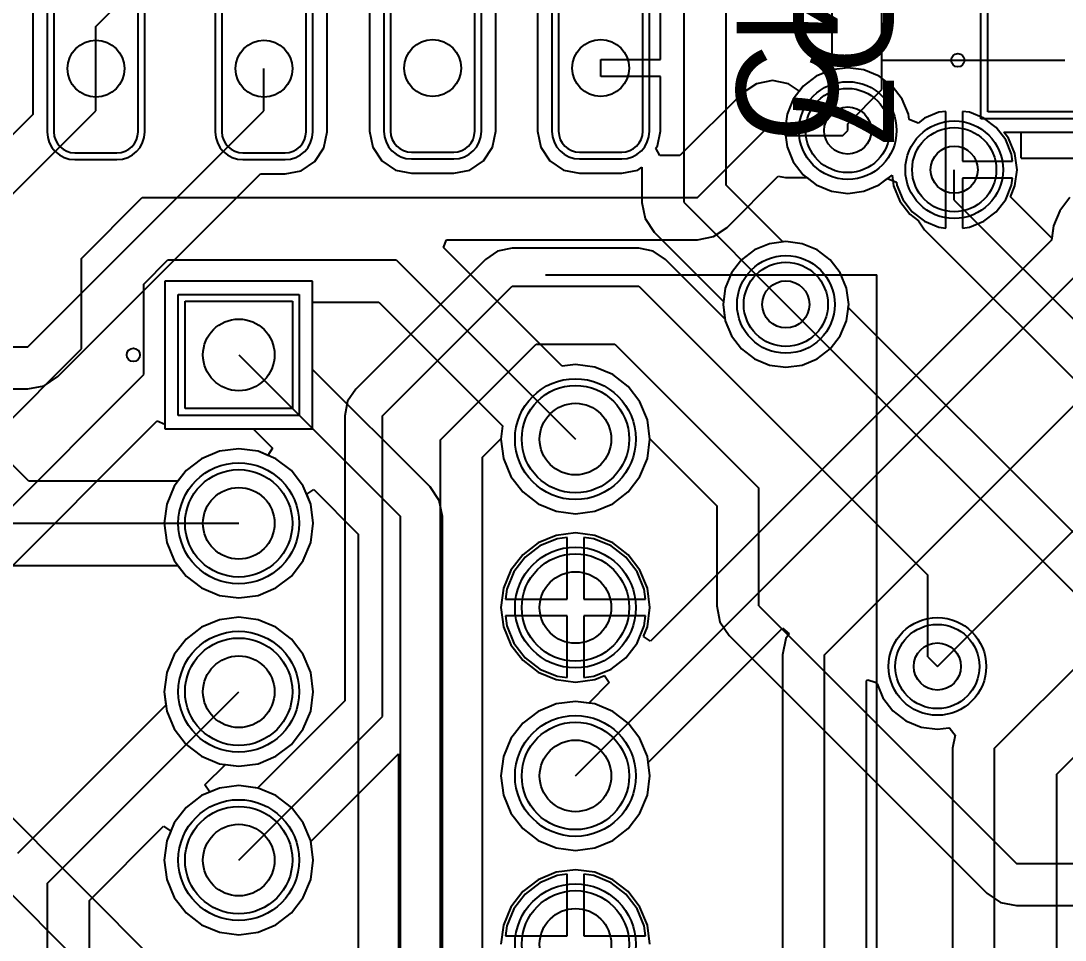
# Model space of a CAD drawing. Header units: millimetres. Extents: x 0 to 2.36, y 0 to 2.36.
# Drawn here: x 0.991 to 1.611, y 0.722 to 1.268 of the extents above; entities that cross this region are included whole.
import ezdxf

# ---------------------------------------------------------------- set-up
doc = ezdxf.new("R2010")
doc.units = ezdxf.units.MM
doc.header["$MEASUREMENT"] = 0
for name, color, linetype in [('BottomLayer', 5, 'Continuous'), ('BottomOverlay', 54, 'Continuous'), ('BottomSolder', 6, 'Continuous'), ('MultiLayer', 9, 'Continuous'), ('PadHoleLayer', 156, 'Continuous'), ('TopLayer', 1, 'Continuous'), ('TopOverlay', 2, 'Continuous'), ('TopPaste', 8, 'Continuous'), ('TopSolder', 216, 'Continuous'), ('ViaHoleLayer', 16, 'Continuous')]:
    doc.layers.add(name, color=color, linetype=linetype)

# ---------------------------------------------------------------- blocks, each defined once
blk = doc.blocks.new('DC_DC_C____B_20')
at = {"layer": 'BottomLayer'}
for p, q in [((0.0375, 0.025), (-0.0375, 0.025)), ((-0.05, 0.0125), (-0.05, -0.0125)), ((0.05, -0.0125), (0.05, 0.0125)), ((-0.0375, -0.025), (0.0375, -0.025)), ((0.0375, -0.07482), (-0.0375, -0.07482)), ((-0.05, -0.08732), (-0.05, -0.11232)), ((0.05, -0.11232), (0.05, -0.08732)), ((-0.0375, -0.12482), (0.0375, -0.12482)), ((0.03788, -0.175), (-0.03712, -0.175)), ((-0.04962, -0.1875), (-0.04962, -0.2125)), ((0.05038, -0.2125), (0.05038, -0.1875)), ((-0.03712, -0.225), (0.03788, -0.225)), ((0.03788, -0.27482), (-0.03712, -0.27482)), ((-0.04962, -0.28732), (-0.04962, -0.31232)), ((0.05038, -0.31232), (0.05038, -0.28732)), ((-0.03712, -0.32482), (0.03788, -0.32482))]:
    blk.add_line(p, q, dxfattribs=at)
for centre, start, end in [((-0.0375, 0.0125), 90, 180), ((0.0375, 0.0125), 0, 90), ((-0.0375, -0.0125), 180, 270), ((0.0375, -0.0125), 270, 0), ((-0.0375, -0.08732), 90, 180), ((0.0375, -0.08732), 0, 90), ((-0.0375, -0.11232), 180, 270), ((0.0375, -0.11232), 270, 0), ((-0.03712, -0.1875), 90, 180), ((0.03788, -0.1875), 0, 90), ((-0.03712, -0.2125), 180, 270), ((0.03788, -0.2125), 270, 0), ((-0.03712, -0.28732), 90, 180), ((0.03788, -0.28732), 0, 90), ((-0.03712, -0.31232), 180, 270), ((0.03788, -0.31232), 270, 0)]:
    blk.add_arc(centre, 0.0125, start, end, dxfattribs=at)
at = {"layer": 'BottomSolder'}
for p, q in [((0.0375, 0.029), (-0.0375, 0.029)), ((-0.054, 0.0125), (-0.054, -0.0125)), ((0.054, -0.0125), (0.054, 0.0125)), ((-0.0375, -0.029), (0.0375, -0.029)), ((0.0375, -0.07082), (-0.0375, -0.07082)), ((-0.054, -0.08732), (-0.054, -0.11232)), ((0.054, -0.11232), (0.054, -0.08732)), ((-0.0375, -0.12882), (0.0375, -0.12882)), ((0.03788, -0.171), (-0.03712, -0.171)), ((-0.05362, -0.1875), (-0.05362, -0.2125)), ((0.05438, -0.2125), (0.05438, -0.1875)), ((-0.03712, -0.229), (0.03788, -0.229)), ((0.03788, -0.27082), (-0.03712, -0.27082)), ((-0.05362, -0.28732), (-0.05362, -0.31232)), ((0.05438, -0.31232), (0.05438, -0.28732)), ((-0.03712, -0.32882), (0.03788, -0.32882))]:
    blk.add_line(p, q, dxfattribs=at)
for centre, start, end in [((-0.0375, 0.0125), 90, 180), ((0.0375, 0.0125), 0, 90), ((-0.0375, -0.0125), 180, 270), ((0.0375, -0.0125), 270, 0), ((-0.0375, -0.08732), 90, 180), ((0.0375, -0.08732), 0, 90), ((-0.0375, -0.11232), 180, 270), ((0.0375, -0.11232), 270, 0), ((-0.03712, -0.1875), 90, 180), ((0.03788, -0.1875), 0, 90), ((-0.03712, -0.2125), 180, 270), ((0.03788, -0.2125), 270, 0), ((-0.03712, -0.28732), 90, 180), ((0.03788, -0.28732), 0, 90), ((-0.03712, -0.31232), 180, 270), ((0.03788, -0.31232), 270, 0)]:
    blk.add_arc(centre, 0.0165, start, end, dxfattribs=at)
at = {"layer": 'MultiLayer'}
for p, q in [((0.0375, 0.025), (-0.0375, 0.025)), ((-0.05, 0.0125), (-0.05, -0.0125)), ((0.05, -0.0125), (0.05, 0.0125)), ((-0.0375, -0.025), (0.0375, -0.025)), ((0.0375, -0.07482), (-0.0375, -0.07482)), ((-0.05, -0.08732), (-0.05, -0.11232)), ((0.05, -0.11232), (0.05, -0.08732)), ((-0.0375, -0.12482), (0.0375, -0.12482)), ((0.03788, -0.175), (-0.03712, -0.175)), ((-0.04962, -0.1875), (-0.04962, -0.2125)), ((0.05038, -0.2125), (0.05038, -0.1875)), ((-0.03712, -0.225), (0.03788, -0.225)), ((0.03788, -0.27482), (-0.03712, -0.27482)), ((-0.04962, -0.28732), (-0.04962, -0.31232)), ((0.05038, -0.31232), (0.05038, -0.28732)), ((-0.03712, -0.32482), (0.03788, -0.32482))]:
    blk.add_line(p, q, dxfattribs=at)
for centre, start, end in [((-0.0375, 0.0125), 90, 180), ((0.0375, 0.0125), 0, 90), ((-0.0375, -0.0125), 180, 270), ((0.0375, -0.0125), 270, 0), ((-0.0375, -0.08732), 90, 180), ((0.0375, -0.08732), 0, 90), ((-0.0375, -0.11232), 180, 270), ((0.0375, -0.11232), 270, 0), ((-0.03712, -0.1875), 90, 180), ((0.03788, -0.1875), 0, 90), ((-0.03712, -0.2125), 180, 270), ((0.03788, -0.2125), 270, 0), ((-0.03712, -0.28732), 90, 180), ((0.03788, -0.28732), 0, 90), ((-0.03712, -0.31232), 180, 270), ((0.03788, -0.31232), 270, 0)]:
    blk.add_arc(centre, 0.0125, start, end, dxfattribs=at)
at = {"layer": 'PadHoleLayer'}
for centre in [(0, 0), (0, -0.09982), (0.00038, -0.2), (0.00038, -0.29982)]:
    blk.add_circle(centre, 0.01693, dxfattribs=at)
at = {"layer": 'TopLayer'}
for p, q in [((0.0375, 0.025), (-0.0375, 0.025)), ((-0.05, 0.0125), (-0.05, -0.0125)), ((0.05, -0.0125), (0.05, 0.0125)), ((-0.0375, -0.025), (0.0375, -0.025)), ((0.0375, -0.07482), (-0.0375, -0.07482)), ((-0.05, -0.08732), (-0.05, -0.11232)), ((0.05, -0.11232), (0.05, -0.08732)), ((-0.0375, -0.12482), (0.0375, -0.12482)), ((0.03788, -0.175), (-0.03712, -0.175)), ((-0.04962, -0.1875), (-0.04962, -0.2125)), ((0.05038, -0.2125), (0.05038, -0.1875)), ((-0.03712, -0.225), (0.03788, -0.225)), ((0.03788, -0.27482), (-0.03712, -0.27482)), ((-0.04962, -0.28732), (-0.04962, -0.31232)), ((0.05038, -0.31232), (0.05038, -0.28732)), ((-0.03712, -0.32482), (0.03788, -0.32482))]:
    blk.add_line(p, q, dxfattribs=at)
for centre, start, end in [((-0.0375, 0.0125), 90, 180), ((0.0375, 0.0125), 0, 90), ((-0.0375, -0.0125), 180, 270), ((0.0375, -0.0125), 270, 0), ((-0.0375, -0.08732), 90, 180), ((0.0375, -0.08732), 0, 90), ((-0.0375, -0.11232), 180, 270), ((0.0375, -0.11232), 270, 0), ((-0.03712, -0.1875), 90, 180), ((0.03788, -0.1875), 0, 90), ((-0.03712, -0.2125), 180, 270), ((0.03788, -0.2125), 270, 0), ((-0.03712, -0.28732), 90, 180), ((0.03788, -0.28732), 0, 90), ((-0.03712, -0.31232), 180, 270), ((0.03788, -0.31232), 270, 0)]:
    blk.add_arc(centre, 0.0125, start, end, dxfattribs=at)
at = {"layer": 'TopSolder'}
for p, q in [((0.0375, 0.029), (-0.0375, 0.029)), ((-0.054, 0.0125), (-0.054, -0.0125)), ((0.054, -0.0125), (0.054, 0.0125)), ((-0.0375, -0.029), (0.0375, -0.029)), ((0.0375, -0.07082), (-0.0375, -0.07082)), ((-0.054, -0.08732), (-0.054, -0.11232)), ((0.054, -0.11232), (0.054, -0.08732)), ((-0.0375, -0.12882), (0.0375, -0.12882)), ((0.03788, -0.171), (-0.03712, -0.171)), ((-0.05362, -0.1875), (-0.05362, -0.2125)), ((0.05438, -0.2125), (0.05438, -0.1875)), ((-0.03712, -0.229), (0.03788, -0.229)), ((0.03788, -0.27082), (-0.03712, -0.27082)), ((-0.05362, -0.28732), (-0.05362, -0.31232)), ((0.05438, -0.31232), (0.05438, -0.28732)), ((-0.03712, -0.32882), (0.03788, -0.32882))]:
    blk.add_line(p, q, dxfattribs=at)
for centre, start, end in [((-0.0375, 0.0125), 90, 180), ((0.0375, 0.0125), 0, 90), ((-0.0375, -0.0125), 180, 270), ((0.0375, -0.0125), 270, 0), ((-0.0375, -0.08732), 90, 180), ((0.0375, -0.08732), 0, 90), ((-0.0375, -0.11232), 180, 270), ((0.0375, -0.11232), 270, 0), ((-0.03712, -0.1875), 90, 180), ((0.03788, -0.1875), 0, 90), ((-0.03712, -0.2125), 180, 270), ((0.03788, -0.2125), 270, 0), ((-0.03712, -0.28732), 90, 180), ((0.03788, -0.28732), 0, 90), ((-0.03712, -0.31232), 180, 270), ((0.03788, -0.31232), 270, 0)]:
    blk.add_arc(centre, 0.0165, start, end, dxfattribs=at)
blk = doc.blocks.new('L298N_27')
at = {"layer": 'BottomLayer'}
for p, q in [((-0.03189, -0.03189), (-0.03189, 0.03189)), ((-0.03189, 0.03189), (0.03189, 0.03189)), ((0.03189, 0.03189), (0.03189, -0.03189)), ((0.03189, -0.03189), (-0.03189, -0.03189))]:
    blk.add_line(p, q, dxfattribs=at)
for centre in [(0.2, -0.05), (0, -0.1), (0.2, -0.15), (0, -0.2), (0.2, -0.25), (0, -0.3), (0.2, -0.35), (0, -0.4), (0.2, -0.45), (0, -0.5), (0.2, -0.55), (0, -0.6), (0.2, -0.65), (0, -0.7)]:
    blk.add_circle(centre, 0.03189, dxfattribs=at)
at = {"layer": 'BottomSolder'}
for p, q in [((-0.03589, -0.03589), (-0.03589, 0.03589)), ((-0.03589, 0.03589), (0.03589, 0.03589)), ((0.03589, 0.03589), (0.03589, -0.03589)), ((0.03589, -0.03589), (-0.03589, -0.03589))]:
    blk.add_line(p, q, dxfattribs=at)
for centre in [(0.2, -0.05), (0, -0.1), (0.2, -0.15), (0, -0.2), (0.2, -0.25), (0, -0.3), (0.2, -0.35), (0, -0.4), (0.2, -0.45), (0, -0.5), (0.2, -0.55), (0, -0.6), (0.2, -0.65), (0, -0.7)]:
    blk.add_circle(centre, 0.03589, dxfattribs=at)
at = {"layer": 'MultiLayer'}
for p, q in [((-0.03189, -0.03189), (-0.03189, 0.03189)), ((-0.03189, 0.03189), (0.03189, 0.03189)), ((0.03189, 0.03189), (0.03189, -0.03189)), ((0.03189, -0.03189), (-0.03189, -0.03189))]:
    blk.add_line(p, q, dxfattribs=at)
for centre in [(0.2, -0.05), (0, -0.1), (0.2, -0.15), (0, -0.2), (0.2, -0.25), (0, -0.3), (0.2, -0.35), (0, -0.4), (0.2, -0.45), (0, -0.5), (0.2, -0.55), (0, -0.6), (0.2, -0.65), (0, -0.7)]:
    blk.add_circle(centre, 0.03189, dxfattribs=at)
at = {"layer": 'PadHoleLayer'}
for centre in [(0, 0), (0.2, -0.05), (0, -0.1), (0.2, -0.15), (0, -0.2), (0.2, -0.25), (0, -0.3), (0.2, -0.35), (0, -0.4), (0.2, -0.45), (0, -0.5), (0.2, -0.55), (0, -0.6), (0.2, -0.65), (0, -0.7)]:
    blk.add_circle(centre, 0.02126, dxfattribs=at)
at = {"layer": 'TopLayer'}
for p, q in [((-0.03189, -0.03189), (-0.03189, 0.03189)), ((-0.03189, 0.03189), (0.03189, 0.03189)), ((0.03189, 0.03189), (0.03189, -0.03189)), ((0.03189, -0.03189), (-0.03189, -0.03189))]:
    blk.add_line(p, q, dxfattribs=at)
for centre in [(0.2, -0.05), (0, -0.1), (0.2, -0.15), (0, -0.2), (0.2, -0.25), (0, -0.3), (0.2, -0.35), (0, -0.4), (0.2, -0.45), (0, -0.5), (0.2, -0.55), (0, -0.6), (0.2, -0.65), (0, -0.7)]:
    blk.add_circle(centre, 0.03189, dxfattribs=at)
at = {"layer": 'TopOverlay'}
for p, q in [((0.18228, 0.04764), (0.37913, 0.04764)), ((0.37913, -0.74764), (0.37913, 0.04764)), ((0.18228, -0.74764), (0.37913, -0.74764))]:
    blk.add_line(p, q, dxfattribs=at)
blk.add_circle((-0.0626, 0), 0.00394, dxfattribs=at)
at = {"layer": 'TopSolder'}
for p, q in [((-0.03589, -0.03589), (-0.03589, 0.03589)), ((-0.03589, 0.03589), (0.03589, 0.03589)), ((0.03589, 0.03589), (0.03589, -0.03589)), ((0.03589, -0.03589), (-0.03589, -0.03589))]:
    blk.add_line(p, q, dxfattribs=at)
for centre in [(0.2, -0.05), (0, -0.1), (0.2, -0.15), (0, -0.2), (0.2, -0.25), (0, -0.3), (0.2, -0.35), (0, -0.4), (0.2, -0.45), (0, -0.5), (0.2, -0.55), (0, -0.6), (0.2, -0.65), (0, -0.7)]:
    blk.add_circle(centre, 0.03589, dxfattribs=at)
blk = doc.blocks.new('1N4007_30')
at = {"layer": 'TopLayer'}
for p, q in [((-0.03071, 0.03839), (-0.03071, 0.13012)), ((-0.03071, 0.13012), (0.03071, 0.13012)), ((0.03071, 0.13012), (0.03071, 0.03839)), ((0.03071, 0.03839), (-0.03071, 0.03839)), ((-0.03071, -0.13012), (-0.03071, -0.03839)), ((-0.03071, -0.03839), (0.03071, -0.03839)), ((0.03071, -0.03839), (0.03071, -0.13012)), ((0.03071, -0.13012), (-0.03071, -0.13012))]:
    blk.add_line(p, q, dxfattribs=at)
at = {"layer": 'TopOverlay'}
for p, q in [((-0.04331, 0.11024), (-0.05807, 0.11024)), ((-0.05807, -0.11024), (-0.05807, 0.11024)), ((0.05807, 0.11024), (0.04331, 0.11024)), ((0.05807, -0.11024), (0.05807, 0.11024)), ((-0.04331, -0.11024), (-0.05807, -0.11024)), ((0.05807, -0.11024), (0.04331, -0.11024))]:
    blk.add_line(p, q, dxfattribs=at)
blk.add_circle((0, -0.14783), 0.00394, dxfattribs=at)
at = {"layer": 'TopPaste'}
for p, q in [((-0.03071, 0.03839), (-0.03071, 0.13012)), ((-0.03071, 0.13012), (0.03071, 0.13012)), ((0.03071, 0.13012), (0.03071, 0.03839)), ((0.03071, 0.03839), (-0.03071, 0.03839)), ((-0.03071, -0.13012), (-0.03071, -0.03839)), ((-0.03071, -0.03839), (0.03071, -0.03839)), ((0.03071, -0.03839), (0.03071, -0.13012)), ((0.03071, -0.13012), (-0.03071, -0.13012))]:
    blk.add_line(p, q, dxfattribs=at)
at = {"layer": 'TopSolder'}
for p, q in [((-0.03471, 0.03439), (-0.03471, 0.13412)), ((-0.03471, 0.13412), (0.03471, 0.13412)), ((0.03471, 0.13412), (0.03471, 0.03439)), ((0.03471, 0.03439), (-0.03471, 0.03439)), ((-0.03471, -0.13412), (-0.03471, -0.03439)), ((-0.03471, -0.03439), (0.03471, -0.03439)), ((0.03471, -0.03439), (0.03471, -0.13412)), ((0.03471, -0.13412), (-0.03471, -0.13412))]:
    blk.add_line(p, q, dxfattribs=at)

msp = doc.modelspace()

# ---------------------------------------------------------------- linework, layer by layer
at = {"layer": 'BottomLayer'}
for p, q in [((1.03518, 1.265), (1.08506, 1.31488)), ((1.37044, 1.24538), (1.37044, 1.27788)), ((1.535, 0.885), (1.933, 1.283)), ((0.9977, 1.2775), (0.9977, 1.21284)), ((1.03518, 1.24), (1.03518, 1.265)), ((1.335, 1.23538), (1.335, 1.24538)), ((1.335, 1.24538), (1.37044, 1.24538)), ((1.48175, 1.24057), (1.47209, 1.2393)), ((1.49141, 1.2393), (1.48175, 1.24057)), ((1.03518, 1.215), (1.03518, 1.24)), ((1.37044, 1.23538), (1.335, 1.23538)), ((1.37044, 1.20288), (1.37044, 1.23538)), ((1.46309, 1.23557), (1.45536, 1.22964)), ((1.47209, 1.2393), (1.46309, 1.23557)), ((1.50041, 1.23557), (1.49141, 1.2393)), ((1.50814, 1.22964), (1.50041, 1.23557)), ((1.569, 0.83642), (1.971, 1.23842)), ((1.42746, 1.23108), (1.41935, 1.22566)), ((1.43702, 1.23298), (1.42746, 1.23108)), ((1.44658, 1.23108), (1.43702, 1.23298)), ((1.45311, 1.22671), (1.44658, 1.23108)), ((1.45536, 1.22964), (1.45311, 1.22671)), ((1.51407, 1.22191), (1.50814, 1.22964)), ((1.41935, 1.22566), (1.38206, 1.18837)), ((1.606, 0.82109), (2.009, 1.22409)), ((1.5178, 1.21291), (1.51407, 1.22191)), ((0.9977, 1.21284), (0.96789, 1.18303)), ((0.97823, 1.15805), (1.03518, 1.215)), ((1.5182, 1.20986), (1.5178, 1.21291)), ((1.52354, 1.20765), (1.5182, 1.20986)), ((1.52735, 1.21057), (1.52354, 1.20765)), ((1.53586, 1.2141), (1.52735, 1.21057)), ((1.54, 1.21464), (1.53586, 1.2141)), ((1.54, 1.18), (1.54, 1.21464)), ((1.55414, 1.2141), (1.55, 1.21464)), ((1.55, 1.21464), (1.55, 1.185)), ((1.56265, 1.21057), (1.55414, 1.2141)), ((1.56996, 1.20496), (1.56265, 1.21057)), ((1.39241, 1.16339), (1.43702, 1.208)), ((1.43702, 1.208), (1.44473, 1.20028)), ((1.57557, 1.19765), (1.56996, 1.20496)), ((1.36869, 1.1941), (1.37044, 1.20288)), ((1.44473, 1.20028), (1.47878, 1.20028)), ((1.47878, 1.20028), (1.48175, 1.20325)), ((1.5791, 1.18914), (1.57557, 1.19765)), ((1.36781, 1.19278), (1.36869, 1.1941)), ((1.37017, 1.18837), (1.36781, 1.19278)), ((1.38206, 1.18837), (1.37017, 1.18837)), ((1.55, 1.185), (1.57964, 1.185)), ((1.57964, 1.185), (1.5791, 1.18914)), ((1.54, 1.14536), (1.54, 1.18)), ((1.41007, 1.14573), (1.44049, 1.17614)), ((1.44049, 1.17614), (1.44473, 1.1753)), ((1.44473, 1.1753), (1.4574, 1.1753)), ((1.4574, 1.1753), (1.46309, 1.17093)), ((1.50041, 1.17093), (1.50535, 1.17472)), ((1.50535, 1.17472), (1.51068, 1.17251)), ((1.51068, 1.17251), (1.5109, 1.17086)), ((1.57964, 1.175), (1.55, 1.175)), ((1.55, 1.175), (1.55, 1.14536)), ((1.5791, 1.17086), (1.57964, 1.175)), ((1.46309, 1.17093), (1.47209, 1.1672)), ((1.47209, 1.1672), (1.48175, 1.16593)), ((1.48175, 1.16593), (1.49141, 1.1672)), ((1.49141, 1.1672), (1.50041, 1.17093)), ((1.5109, 1.17086), (1.51443, 1.16235)), ((1.57557, 1.16235), (1.5791, 1.17086)), ((1.02661, 1.12736), (1.06264, 1.16339)), ((1.06264, 1.16339), (1.39241, 1.16339)), ((1.51443, 1.16235), (1.52004, 1.15504)), ((1.56996, 1.15504), (1.57557, 1.16235)), ((1.61361, 1.16339), (1.60768, 1.15566)), ((1.52004, 1.15504), (1.52735, 1.14943)), ((1.56265, 1.14943), (1.56996, 1.15504)), ((1.60768, 1.15566), (1.60395, 1.14666)), ((1.52735, 1.14943), (1.53586, 1.1459)), ((1.55414, 1.1459), (1.56265, 1.14943)), ((1.40197, 1.14031), (1.41007, 1.14573)), ((1.468, 0.892), (1.718, 1.142)), ((1.53586, 1.1459), (1.54, 1.14536)), ((1.55, 1.14536), (1.55414, 1.1459)), ((1.60395, 1.14666), (1.60283, 1.13816)), ((1.24154, 1.13379), (1.24345, 1.13841)), ((1.24345, 1.13841), (1.39241, 1.13841)), ((1.32, 0.82), (1.637, 1.137)), ((1.60283, 1.13816), (1.36461, 0.89993)), ((1.39241, 1.13841), (1.40197, 1.14031)), ((1.43534, 1.13605), (1.42634, 1.13232)), ((1.445, 1.13732), (1.43534, 1.13605)), ((1.45466, 1.13605), (1.445, 1.13732)), ((1.46366, 1.13232), (1.45466, 1.13605)), ((1.3121, 1.06323), (1.24154, 1.13379)), ((1.42634, 1.13232), (1.41861, 1.12639)), ((1.47139, 1.12639), (1.46366, 1.13232)), ((1.02661, 1.07364), (1.02661, 1.12736)), ((1.06361, 1.11204), (1.07796, 1.12639)), ((1.07796, 1.12639), (1.21361, 1.12639)), ((1.21361, 1.12639), (1.32, 1.02)), ((1.41861, 1.12639), (1.41268, 1.11866)), ((1.47732, 1.11866), (1.47139, 1.12639)), ((1.41268, 1.11866), (1.40895, 1.10966)), ((1.48105, 1.10966), (1.47732, 1.11866)), ((1.06361, 1.05831), (1.06361, 1.11204)), ((1.40895, 1.10966), (1.40768, 1.1)), ((1.48232, 1.1), (1.48105, 1.10966)), ((1.16389, 1.06144), (1.16389, 1.10141)), ((1.16389, 1.10141), (1.20326, 1.10141)), ((1.20326, 1.10141), (1.27677, 1.0279)), ((1.40768, 1.1), (1.40895, 1.09034)), ((1.48105, 1.09034), (1.48232, 1.1)), ((1.40895, 1.09034), (1.41268, 1.08134)), ((1.47732, 1.08134), (1.48105, 1.09034)), ((1.41268, 1.08134), (1.41861, 1.07361)), ((1.47139, 1.07361), (1.47732, 1.08134)), ((0.89847, 0.9455), (1.02661, 1.07364)), ((1.41861, 1.07361), (1.42634, 1.06768)), ((1.46366, 1.06768), (1.47139, 1.07361)), ((1.12, 1.07), (1.216, 0.974)), ((1.42634, 1.06768), (1.43534, 1.06395)), ((1.45466, 1.06395), (1.46366, 1.06768)), ((1.23366, 0.99166), (1.16389, 1.06144)), ((1.32, 1.06427), (1.3121, 1.06323)), ((1.33146, 1.06276), (1.32, 1.06427)), ((1.34213, 1.05834), (1.33146, 1.06276)), ((1.43534, 1.06395), (1.445, 1.06268)), ((1.445, 1.06268), (1.45466, 1.06395)), ((0.9083, 0.903), (1.06361, 1.05831)), ((1.3513, 1.0513), (1.34213, 1.05834)), ((1.35834, 1.04213), (1.3513, 1.0513)), ((1.36276, 1.03146), (1.35834, 1.04213)), ((0.92596, 0.88534), (1.07149, 1.03087)), ((1.07149, 1.03087), (1.07611, 1.02895)), ((1.36427, 1.02), (1.36276, 1.03146)), ((1.07611, 1.02895), (1.07611, 1.02611)), ((1.07611, 1.02611), (1.12856, 1.02611)), ((1.12856, 1.02611), (1.14007, 1.01461)), ((1.27677, 1.0279), (1.27573, 1.02)), ((1.27573, 1.02), (1.27724, 1.00854)), ((1.36276, 1.00854), (1.36427, 1.02)), ((1.10854, 1.01276), (1.09787, 1.00834)), ((1.12, 1.01427), (1.10854, 1.01276)), ((1.13146, 1.01276), (1.12, 1.01427)), ((1.13723, 1.01037), (1.13146, 1.01276)), ((1.14007, 1.01461), (1.13723, 1.01037)), ((1.09787, 1.00834), (1.0887, 1.0013)), ((1.27724, 1.00854), (1.28166, 0.99787)), ((1.35834, 0.99787), (1.36276, 1.00854)), ((1.0887, 1.0013), (1.08166, 0.99213)), ((1.28166, 0.99787), (1.2887, 0.9887)), ((1.3513, 0.9887), (1.35834, 0.99787)), ((1.08166, 0.99213), (1.07724, 0.98146)), ((1.16037, 0.98723), (1.16461, 0.99007)), ((1.16276, 0.98146), (1.16037, 0.98723)), ((1.16461, 0.99007), (1.19102, 0.96365)), ((1.23908, 0.98356), (1.23366, 0.99166)), ((1.2887, 0.9887), (1.29787, 0.98166)), ((1.34213, 0.98166), (1.3513, 0.9887)), ((1.07724, 0.98146), (1.07573, 0.97)), ((1.16427, 0.97), (1.16276, 0.98146)), ((1.24098, 0.974), (1.23908, 0.98356)), ((1.29787, 0.98166), (1.30854, 0.97724)), ((1.33146, 0.97724), (1.34213, 0.98166)), ((1.216, 0.411), (1.216, 0.974)), ((1.24098, 0.42135), (1.24098, 0.974)), ((1.30854, 0.97724), (1.32, 0.97573)), ((1.32, 0.97573), (1.33146, 0.97724)), ((1.07573, 0.97), (1.07724, 0.95854)), ((1.16276, 0.95854), (1.16427, 0.97)), ((1.19102, 0.96365), (1.19102, 0.411)), ((1.30854, 0.96276), (1.29787, 0.95834)), ((1.32, 0.96427), (1.30854, 0.96276)), ((1.33146, 0.96276), (1.32, 0.96427)), ((1.34213, 0.95834), (1.33146, 0.96276)), ((1.07724, 0.95854), (1.08166, 0.94787)), ((1.15834, 0.94787), (1.16276, 0.95854)), ((1.29787, 0.95834), (1.2887, 0.9513)), ((1.3513, 0.9513), (1.34213, 0.95834)), ((1.2887, 0.9513), (1.28166, 0.94213)), ((1.35834, 0.94213), (1.3513, 0.9513)), ((1.08166, 0.94787), (1.0887, 0.9387)), ((1.1513, 0.9387), (1.15834, 0.94787)), ((1.0887, 0.9387), (1.09787, 0.93166)), ((1.14213, 0.93166), (1.1513, 0.9387)), ((1.28166, 0.94213), (1.27724, 0.93146)), ((1.36276, 0.93146), (1.35834, 0.94213)), ((1.09787, 0.93166), (1.10854, 0.92724)), ((1.13146, 0.92724), (1.14213, 0.93166)), ((1.27724, 0.93146), (1.27573, 0.92)), ((1.36427, 0.92), (1.36276, 0.93146)), ((1.10854, 0.92724), (1.12, 0.92573)), ((1.12, 0.92573), (1.13146, 0.92724)), ((1.27573, 0.92), (1.27724, 0.90854)), ((1.36276, 0.90854), (1.36427, 0.92)), ((1.10854, 0.91276), (1.09787, 0.90834)), ((1.12, 0.91427), (1.10854, 0.91276)), ((1.13146, 0.91276), (1.12, 0.91427)), ((1.14213, 0.90834), (1.13146, 0.91276)), ((1.09787, 0.90834), (1.0887, 0.9013)), ((1.1513, 0.9013), (1.14213, 0.90834)), ((1.27724, 0.90854), (1.28166, 0.89787)), ((1.36037, 0.90277), (1.36276, 0.90854)), ((1.36323, 0.8279), (1.44298, 0.90765)), ((1.44298, 0.90765), (1.44686, 0.90446)), ((1.0887, 0.9013), (1.08166, 0.89213)), ((1.15834, 0.89213), (1.1513, 0.9013)), ((1.36461, 0.89993), (1.36037, 0.90277)), ((1.44492, 0.90156), (1.44302, 0.892)), ((1.44686, 0.90446), (1.44492, 0.90156)), ((1.28166, 0.89787), (1.2887, 0.8887)), ((1.08166, 0.89213), (1.07724, 0.88146)), ((1.16276, 0.88146), (1.15834, 0.89213)), ((1.2887, 0.8887), (1.29787, 0.88166)), ((1.44302, 0.892), (1.44302, 0.57835)), ((1.468, 0.568), (1.468, 0.892)), ((1.07724, 0.88146), (1.07573, 0.87)), ((1.16427, 0.87), (1.16276, 0.88146)), ((1.29787, 0.88166), (1.30854, 0.87724)), ((1.30854, 0.87724), (1.32, 0.87573)), ((1.32, 0.87573), (1.33146, 0.87724)), ((1.34007, 0.87539), (1.3279, 0.86323)), ((1.33146, 0.87724), (1.33723, 0.87963)), ((1.33723, 0.87963), (1.34007, 0.87539)), ((1.49298, 0.87649), (1.49369, 0.877)), ((1.49298, 0.568), (1.49298, 0.87649)), ((1.49369, 0.877), (1.49812, 0.8756)), ((1.49812, 0.8756), (1.49918, 0.87478)), ((1.49918, 0.87478), (1.50268, 0.86634)), ((1.00633, 0.75633), (1.12, 0.87)), ((1.07573, 0.87), (1.07677, 0.8621)), ((1.16276, 0.85854), (1.16427, 0.87)), ((1.30854, 0.86276), (1.29787, 0.85834)), ((1.32, 0.86427), (1.30854, 0.86276)), ((1.3279, 0.86323), (1.32, 0.86427)), ((1.50268, 0.86634), (1.50861, 0.85861)), ((1.07677, 0.8621), (0.98867, 0.774)), ((1.15834, 0.84787), (1.16276, 0.85854)), ((1.29787, 0.85834), (1.2887, 0.8513)), ((1.50861, 0.85861), (1.51634, 0.85268)), ((1.2887, 0.8513), (1.28166, 0.84213)), ((1.51634, 0.85268), (1.52534, 0.84895)), ((1.1513, 0.8387), (1.15834, 0.84787)), ((1.52534, 0.84895), (1.535, 0.84768)), ((1.535, 0.84768), (1.54173, 0.84857)), ((1.54173, 0.84857), (1.54257, 0.84804)), ((1.54257, 0.84804), (1.54556, 0.84414)), ((1.54556, 0.84414), (1.54402, 0.83642)), ((1.14213, 0.83166), (1.1513, 0.8387)), ((1.28166, 0.84213), (1.27724, 0.83146)), ((1.13146, 0.82724), (1.14213, 0.83166)), ((1.27724, 0.83146), (1.27573, 0.82)), ((1.54402, 0.83642), (1.54402, 0.54235)), ((1.569, 0.532), (1.569, 0.83642)), ((1.09993, 0.81461), (1.1121, 0.82677)), ((1.1121, 0.82677), (1.12, 0.82573)), ((1.12, 0.82573), (1.13146, 0.82724)), ((1.36427, 0.82), (1.36323, 0.8279)), ((1.27573, 0.82), (1.27724, 0.80854)), ((1.36276, 0.80854), (1.36427, 0.82)), ((1.606, 0.51667), (1.606, 0.82109)), ((1.10276, 0.81037), (1.09993, 0.81461)), ((1.10854, 0.81276), (1.10276, 0.81037)), ((1.12, 0.81427), (1.10854, 0.81276)), ((1.13146, 0.81276), (1.12, 0.81427)), ((1.14213, 0.80834), (1.13146, 0.81276)), ((1.1513, 0.8013), (1.14213, 0.80834)), ((1.27724, 0.80854), (1.28166, 0.79787)), ((1.35834, 0.79787), (1.36276, 0.80854)), ((1.15834, 0.79213), (1.1513, 0.8013)), ((1.28166, 0.79787), (1.2887, 0.7887)), ((1.3513, 0.7887), (1.35834, 0.79787)), ((1.03131, 0.74599), (1.07539, 0.79007)), ((1.07539, 0.79007), (1.07963, 0.78724)), ((1.16276, 0.78146), (1.15834, 0.79213)), ((1.2887, 0.7887), (1.29787, 0.78166)), ((1.34213, 0.78166), (1.3513, 0.7887)), ((1.07963, 0.78724), (1.07724, 0.78146)), ((1.29787, 0.78166), (1.30854, 0.77724)), ((1.33146, 0.77724), (1.34213, 0.78166)), ((1.07724, 0.78146), (1.07573, 0.77)), ((1.16427, 0.77), (1.16276, 0.78146)), ((1.30854, 0.77724), (1.32, 0.77573)), ((1.32, 0.77573), (1.33146, 0.77724)), ((1.07573, 0.77), (1.07724, 0.75854)), ((1.16276, 0.75854), (1.16427, 0.77)), ((1.07724, 0.75854), (1.08166, 0.74787)), ((1.15834, 0.74787), (1.16276, 0.75854)), ((1.30906, 0.76081), (1.29887, 0.75659)), ((1.315, 0.76159), (1.30906, 0.76081)), ((1.315, 0.725), (1.315, 0.76159)), ((1.33094, 0.76081), (1.325, 0.76159)), ((1.325, 0.76159), (1.325, 0.725)), ((1.34113, 0.75659), (1.33094, 0.76081)), ((1.00633, 0.53933), (1.00633, 0.75633)), ((1.29887, 0.75659), (1.29012, 0.74988)), ((1.34988, 0.74988), (1.34113, 0.75659)), ((1.03131, 0.53933), (1.03131, 0.74599)), ((1.08166, 0.74787), (1.0887, 0.7387)), ((1.1513, 0.7387), (1.15834, 0.74787)), ((1.29012, 0.74988), (1.28341, 0.74113)), ((1.35659, 0.74113), (1.34988, 0.74988)), ((1.0887, 0.7387), (1.09787, 0.73166)), ((1.14213, 0.73166), (1.1513, 0.7387)), ((1.28341, 0.74113), (1.27919, 0.73094)), ((1.36081, 0.73094), (1.35659, 0.74113)), ((1.09787, 0.73166), (1.10854, 0.72724)), ((1.10854, 0.72724), (1.12, 0.72573)), ((1.12, 0.72573), (1.13146, 0.72724)), ((1.13146, 0.72724), (1.14213, 0.73166)), ((1.27919, 0.73094), (1.27841, 0.725)), ((1.36159, 0.725), (1.36081, 0.73094)), ((1.27841, 0.725), (1.315, 0.725)), ((1.325, 0.725), (1.36159, 0.725))]:
    msp.add_line(p, q, dxfattribs=at)
for centre in [(1.48175, 1.20325), (1.545, 1.18), (1.445, 1.1), (1.535, 0.885)]:
    msp.add_circle(centre, 0.025, dxfattribs=at)
at = {"layer": 'BottomSolder'}
for centre in [(1.48175, 1.20325), (1.545, 1.18), (1.445, 1.1), (1.535, 0.885)]:
    msp.add_circle(centre, 0.029, dxfattribs=at)
at = {"layer": 'TopLayer'}
for p, q in [((1.50204, 1.245), (1.50204, 1.77296)), ((1.47228, 1.76064), (1.47228, 1.245)), ((1.3845, 1.1605), (1.3845, 1.2932)), ((1.40948, 1.17085), (1.40948, 1.2932)), ((1.1977, 1.27788), (1.1977, 1.20288)), ((1.27266, 1.20288), (1.27266, 1.27788)), ((1.29752, 1.27788), (1.29752, 1.20288)), ((1.17248, 1.2025), (1.17248, 1.2775)), ((1.47228, 1.245), (1.47228, 1.23992)), ((1.50204, 1.22759), (1.50204, 1.245)), ((1.50204, 1.245), (1.61075, 1.245)), ((1.135, 1.215), (1.135, 1.24)), ((1.46309, 1.23557), (1.45536, 1.22964)), ((1.47136, 1.23899), (1.46309, 1.23557)), ((1.47228, 1.23992), (1.47136, 1.23899)), ((1.45536, 1.22964), (1.44943, 1.22191)), ((1.48175, 1.20731), (1.50204, 1.22759)), ((1.44943, 1.22191), (1.44571, 1.21291)), ((0.99478, 1.07478), (1.135, 1.215)), ((1.44571, 1.21291), (1.44443, 1.20325)), ((1.48175, 1.20325), (1.48175, 1.20731)), ((1.17058, 1.19294), (1.17248, 1.2025)), ((1.1977, 1.20288), (1.1996, 1.19332)), ((1.27076, 1.19332), (1.27266, 1.20288)), ((1.29752, 1.20288), (1.29942, 1.19332)), ((1.44443, 1.20325), (1.44571, 1.19359)), ((1.57732, 1.19866), (1.57453, 1.20229)), ((1.57453, 1.20229), (1.66861, 1.20229)), ((1.58105, 1.18966), (1.57732, 1.19866)), ((1.16516, 1.18484), (1.17058, 1.19294)), ((1.1996, 1.19332), (1.20502, 1.18521)), ((1.26534, 1.18521), (1.27076, 1.19332)), ((1.29942, 1.19332), (1.30484, 1.18521)), ((1.44571, 1.19359), (1.44943, 1.18459)), ((1.15706, 1.17942), (1.16516, 1.18484)), ((1.20502, 1.18521), (1.21312, 1.1798)), ((1.25724, 1.1798), (1.26534, 1.18521)), ((1.30484, 1.18521), (1.31294, 1.1798)), ((1.58232, 1.18), (1.58105, 1.18966)), ((1.1475, 1.17752), (1.15706, 1.17942)), ((1.21312, 1.1798), (1.22268, 1.1779)), ((1.24768, 1.1779), (1.25724, 1.1798)), ((1.31294, 1.1798), (1.3225, 1.1779)), ((1.3475, 1.1779), (1.35706, 1.1798)), ((1.35706, 1.1798), (1.35952, 1.18144)), ((1.35952, 1.18144), (1.35952, 1.1605)), ((1.44943, 1.18459), (1.45536, 1.17686)), ((1.545, 1.162), (1.545, 1.18)), ((1.58105, 1.17034), (1.58232, 1.18)), ((1.01245, 1.05712), (1.13285, 1.17752)), ((1.13285, 1.17752), (1.1475, 1.17752)), ((1.22268, 1.1779), (1.24768, 1.1779)), ((1.3225, 1.1779), (1.3475, 1.1779)), ((1.45536, 1.17686), (1.46309, 1.17093)), ((1.50041, 1.17093), (1.5081, 1.17683)), ((1.5081, 1.17683), (1.50895, 1.17034)), ((1.44324, 1.13709), (1.40948, 1.17085)), ((1.46309, 1.17093), (1.47209, 1.1672)), ((1.47209, 1.1672), (1.48175, 1.16593)), ((1.48175, 1.16593), (1.49141, 1.1672)), ((1.49141, 1.1672), (1.50041, 1.17093)), ((1.50895, 1.17034), (1.51268, 1.16134)), ((1.57839, 1.16393), (1.58105, 1.17034)), ((1.35952, 1.1605), (1.36142, 1.15094)), ((1.3845, 1.1605), (1.445, 1.1)), ((1.51268, 1.16134), (1.51861, 1.15361)), ((1.545, 1.162), (1.67462, 1.03238)), ((1.60299, 1.13934), (1.57839, 1.16393)), ((1.61361, 1.16339), (1.60768, 1.15566)), ((1.60768, 1.15566), (1.60395, 1.14666)), ((1.36142, 1.15094), (1.36684, 1.14284)), ((1.51861, 1.15361), (1.52379, 1.14963)), ((1.52379, 1.14963), (1.52734, 1.14433)), ((1.36684, 1.14284), (1.40791, 1.10176)), ((1.52734, 1.14433), (1.65695, 1.01472)), ((1.60395, 1.14666), (1.60299, 1.13934)), ((1.445, 1.13732), (1.44324, 1.13709)), ((1.45466, 1.13605), (1.445, 1.13732)), ((1.46366, 1.13232), (1.45466, 1.13605)), ((1.27377, 1.13161), (1.26649, 1.12675)), ((1.28235, 1.13332), (1.27377, 1.13161)), ((1.35765, 1.13332), (1.28235, 1.13332)), ((1.36623, 1.13161), (1.35765, 1.13332)), ((1.37351, 1.12675), (1.36623, 1.13161)), ((1.47139, 1.12639), (1.46366, 1.13232)), ((1.26649, 1.12675), (1.1895, 1.04976)), ((1.40881, 1.09145), (1.37351, 1.12675)), ((1.47732, 1.11866), (1.47139, 1.12639)), ((1.48105, 1.10966), (1.47732, 1.11866)), ((1.16389, 1.11389), (1.07611, 1.11389)), ((1.07611, 1.11389), (1.07611, 1.02611)), ((1.16389, 1.02611), (1.16389, 1.11389)), ((1.20536, 1.0339), (1.28235, 1.11089)), ((1.28235, 1.11089), (1.35765, 1.11089)), ((1.35765, 1.11089), (1.52926, 0.93928)), ((1.48232, 1.1), (1.48105, 1.10966)), ((1.40791, 1.10176), (1.40768, 1.1)), ((1.40768, 1.1), (1.40881, 1.09145)), ((1.445, 1.1), (1.76514, 0.77986)), ((1.48209, 1.09824), (1.48232, 1.1)), ((1.78281, 0.79752), (1.48209, 1.09824)), ((0.95775, 1.07478), (0.99478, 1.07478)), ((1.23986, 1.01961), (1.29664, 1.07639)), ((1.29664, 1.07639), (1.34336, 1.07639)), ((1.34336, 1.07639), (1.42893, 0.99082)), ((1.00434, 1.0517), (1.01245, 1.05712)), ((0.98435, 1.0498), (0.99478, 1.0498)), ((0.99478, 1.0498), (1.00434, 1.0517)), ((1.1895, 1.04976), (1.18464, 1.04249)), ((1.18464, 1.04249), (1.18293, 1.0339)), ((0.99534, 0.99498), (0.95631, 1.03402)), ((1.18293, 1.0339), (1.18293, 0.86466)), ((1.20536, 0.85536), (1.20536, 1.0339)), ((1.07611, 1.02611), (1.16389, 1.02611)), ((1.23986, 0.68986), (1.23986, 1.01961)), ((1.26484, 1.00926), (1.27575, 1.02017)), ((1.27575, 1.02017), (1.27573, 1.02)), ((1.27573, 1.02), (1.27724, 1.00854)), ((1.36276, 1.00854), (1.36427, 1.02)), ((1.36427, 1.02), (1.36425, 1.02017)), ((1.36425, 1.02017), (1.40395, 0.98047)), ((1.10854, 1.01276), (1.09787, 1.00834)), ((1.12, 1.01427), (1.10854, 1.01276)), ((1.13146, 1.01276), (1.12, 1.01427)), ((1.14213, 1.00834), (1.13146, 1.01276)), ((1.09787, 1.00834), (1.0887, 1.0013)), ((1.1513, 1.0013), (1.14213, 1.00834)), ((1.26484, 0.68986), (1.26484, 1.00926)), ((1.27724, 1.00854), (1.28166, 0.99787)), ((1.35834, 0.99787), (1.36276, 1.00854)), ((1.0887, 1.0013), (1.08385, 0.99498)), ((1.15834, 0.99213), (1.1513, 1.0013)), ((1.08385, 0.99498), (0.99534, 0.99498)), ((1.28166, 0.99787), (1.2887, 0.9887)), ((1.3513, 0.9887), (1.35834, 0.99787)), ((1.16276, 0.98146), (1.15834, 0.99213)), ((1.2887, 0.9887), (1.29787, 0.98166)), ((1.34213, 0.98166), (1.3513, 0.9887)), ((1.42893, 0.92107), (1.42893, 0.99082)), ((1.16427, 0.97), (1.16276, 0.98146)), ((1.29787, 0.98166), (1.30854, 0.97724)), ((1.33146, 0.97724), (1.34213, 0.98166)), ((1.40395, 0.98047), (1.40395, 0.92107)), ((1.30854, 0.97724), (1.32, 0.97573)), ((1.32, 0.97573), (1.33146, 0.97724)), ((0.985, 0.97), (1.12, 0.97)), ((1.16276, 0.95854), (1.16427, 0.97)), ((1.315, 0.96159), (1.30906, 0.96081)), ((1.315, 0.925), (1.315, 0.96159)), ((1.33094, 0.96081), (1.325, 0.96159)), ((1.325, 0.96159), (1.325, 0.925)), ((0.778, 0.95675), (1.06475, 0.67)), ((1.07811, 0.70228), (0.82239, 0.958)), ((1.15834, 0.94787), (1.16276, 0.95854)), ((1.29887, 0.95659), (1.29012, 0.94988)), ((1.30906, 0.96081), (1.29887, 0.95659)), ((1.34113, 0.95659), (1.33094, 0.96081)), ((1.34988, 0.94988), (1.34113, 0.95659)), ((1.29012, 0.94988), (1.28341, 0.94113)), ((1.35659, 0.94113), (1.34988, 0.94988)), ((0.985, 0.94502), (1.08385, 0.94502)), ((1.08385, 0.94502), (1.0887, 0.9387)), ((1.1513, 0.9387), (1.15834, 0.94787)), ((1.0887, 0.9387), (1.09787, 0.93166)), ((1.14213, 0.93166), (1.1513, 0.9387)), ((1.28341, 0.94113), (1.27919, 0.93094)), ((1.36081, 0.93094), (1.35659, 0.94113)), ((1.52926, 0.89074), (1.52926, 0.93928)), ((1.09787, 0.93166), (1.10854, 0.92724)), ((1.13146, 0.92724), (1.14213, 0.93166)), ((1.27919, 0.93094), (1.27841, 0.925)), ((1.36159, 0.925), (1.36081, 0.93094)), ((1.10854, 0.92724), (1.12, 0.92573)), ((1.12, 0.92573), (1.13146, 0.92724)), ((1.27841, 0.925), (1.315, 0.925)), ((1.325, 0.925), (1.36159, 0.925)), ((1.40395, 0.92107), (1.40585, 0.91151)), ((1.42893, 0.92107), (1.582, 0.768)), ((1.10854, 0.91276), (1.09787, 0.90834)), ((1.12, 0.91427), (1.10854, 0.91276)), ((1.13146, 0.91276), (1.12, 0.91427)), ((1.14213, 0.90834), (1.13146, 0.91276)), ((1.315, 0.915), (1.27841, 0.915)), ((1.27841, 0.915), (1.27919, 0.90906)), ((1.315, 0.87841), (1.315, 0.915)), ((1.36159, 0.915), (1.325, 0.915)), ((1.325, 0.915), (1.325, 0.87841)), ((1.36081, 0.90906), (1.36159, 0.915)), ((1.09787, 0.90834), (1.0887, 0.9013)), ((1.1513, 0.9013), (1.14213, 0.90834)), ((1.27919, 0.90906), (1.28341, 0.89887)), ((1.35659, 0.89887), (1.36081, 0.90906)), ((1.40585, 0.91151), (1.41126, 0.90341)), ((1.0887, 0.9013), (1.08166, 0.89213)), ((1.15834, 0.89213), (1.1513, 0.9013)), ((1.41126, 0.90341), (1.56433, 0.75034)), ((1.28341, 0.89887), (1.29012, 0.89012)), ((1.34988, 0.89012), (1.35659, 0.89887)), ((1.08166, 0.89213), (1.07724, 0.88146)), ((1.16276, 0.88146), (1.15834, 0.89213)), ((1.29012, 0.89012), (1.29887, 0.88341)), ((1.34113, 0.88341), (1.34988, 0.89012)), ((1.52926, 0.89074), (1.535, 0.885)), ((1.07724, 0.88146), (1.07573, 0.87)), ((1.16427, 0.87), (1.16276, 0.88146)), ((1.29887, 0.88341), (1.30906, 0.87919)), ((1.33094, 0.87919), (1.34113, 0.88341)), ((1.30906, 0.87919), (1.315, 0.87841)), ((1.325, 0.87841), (1.33094, 0.87919)), ((1.07573, 0.87), (1.07724, 0.85854)), ((1.16276, 0.85854), (1.16427, 0.87)), ((1.18293, 0.86466), (1.13109, 0.81281)), ((1.30854, 0.86276), (1.29787, 0.85834)), ((1.32, 0.86427), (1.30854, 0.86276)), ((1.33146, 0.86276), (1.32, 0.86427)), ((1.34213, 0.85834), (1.33146, 0.86276)), ((1.07724, 0.85854), (1.08166, 0.84787)), ((1.15834, 0.84787), (1.16276, 0.85854)), ((1.29787, 0.85834), (1.2887, 0.8513)), ((1.3513, 0.8513), (1.34213, 0.85834)), ((1.12, 0.77), (1.20536, 0.85536)), ((1.2887, 0.8513), (1.28166, 0.84213)), ((1.35834, 0.84213), (1.3513, 0.8513)), ((1.08166, 0.84787), (1.0887, 0.8387)), ((1.1513, 0.8387), (1.15834, 0.84787)), ((1.0887, 0.8387), (1.09787, 0.83166)), ((1.14213, 0.83166), (1.1513, 0.8387)), ((1.28166, 0.84213), (1.27724, 0.83146)), ((1.36276, 0.83146), (1.35834, 0.84213)), ((1.09787, 0.83166), (1.10854, 0.82724)), ((1.13146, 0.82724), (1.14213, 0.83166)), ((1.16281, 0.78109), (1.21488, 0.83316)), ((1.21488, 0.83316), (1.21488, 0.70021)), ((1.27724, 0.83146), (1.27573, 0.82)), ((1.36427, 0.82), (1.36276, 0.83146)), ((1.10854, 0.82724), (1.12, 0.82573)), ((1.12, 0.82573), (1.13146, 0.82724)), ((1.27573, 0.82), (1.27724, 0.80854)), ((1.36276, 0.80854), (1.36427, 0.82)), ((1.10854, 0.81276), (1.09787, 0.80834)), ((1.12, 0.81427), (1.10854, 0.81276)), ((1.13109, 0.81281), (1.12, 0.81427)), ((1.09787, 0.80834), (1.0887, 0.8013)), ((1.27724, 0.80854), (1.28166, 0.79787)), ((1.35834, 0.79787), (1.36276, 0.80854)), ((1.0887, 0.8013), (1.08166, 0.79213)), ((1.28166, 0.79787), (1.2887, 0.7887)), ((1.3513, 0.7887), (1.35834, 0.79787)), ((1.08166, 0.79213), (1.07724, 0.78146)), ((1.2887, 0.7887), (1.29787, 0.78166)), ((1.34213, 0.78166), (1.3513, 0.7887)), ((1.29787, 0.78166), (1.30854, 0.77724)), ((1.33146, 0.77724), (1.34213, 0.78166)), ((1.07724, 0.78146), (1.07573, 0.77)), ((1.16427, 0.77), (1.16281, 0.78109)), ((1.30854, 0.77724), (1.32, 0.77573)), ((1.32, 0.77573), (1.33146, 0.77724)), ((1.07573, 0.77), (1.07724, 0.75854)), ((1.16276, 0.75854), (1.16427, 0.77)), ((1.32, 0.76427), (1.30854, 0.76276)), ((1.33146, 0.76276), (1.32, 0.76427)), ((1.582, 0.768), (1.6869, 0.768)), ((1.07724, 0.75854), (1.08166, 0.74787)), ((1.15834, 0.74787), (1.16276, 0.75854)), ((1.29787, 0.75834), (1.2887, 0.7513)), ((1.30854, 0.76276), (1.29787, 0.75834)), ((1.34213, 0.75834), (1.33146, 0.76276)), ((1.3513, 0.7513), (1.34213, 0.75834)), ((1.2887, 0.7513), (1.28166, 0.74213)), ((1.35834, 0.74213), (1.3513, 0.7513)), ((1.08166, 0.74787), (1.0887, 0.7387)), ((1.1513, 0.7387), (1.15834, 0.74787)), ((1.56433, 0.75034), (1.57244, 0.74492)), ((1.57244, 0.74492), (1.582, 0.74302)), ((1.0887, 0.7387), (1.09787, 0.73166)), ((1.14213, 0.73166), (1.1513, 0.7387)), ((1.28166, 0.74213), (1.27724, 0.73146)), ((1.36276, 0.73146), (1.35834, 0.74213)), ((1.582, 0.74302), (1.65943, 0.74302)), ((1.09787, 0.73166), (1.10854, 0.72724)), ((1.10854, 0.72724), (1.12, 0.72573)), ((1.12, 0.72573), (1.13146, 0.72724)), ((1.13146, 0.72724), (1.14213, 0.73166)), ((1.27724, 0.73146), (1.27573, 0.72)), ((1.36427, 0.72), (1.36276, 0.73146))]:
    msp.add_line(p, q, dxfattribs=at)
for centre in [(1.48175, 1.20325), (1.545, 1.18), (1.445, 1.1), (1.535, 0.885)]:
    msp.add_circle(centre, 0.025, dxfattribs=at)
at = {"layer": 'TopSolder'}
for centre in [(1.48175, 1.20325), (1.545, 1.18), (1.445, 1.1), (1.535, 0.885)]:
    msp.add_circle(centre, 0.029, dxfattribs=at)
at = {"layer": 'ViaHoleLayer'}
for centre in [(1.48175, 1.20325), (1.545, 1.18), (1.445, 1.1), (1.535, 0.885)]:
    msp.add_circle(centre, 0.014, dxfattribs=at)

# ---------------------------------------------------------------- block references
for name, p, rotation in [('1N4007_30', (1.695, 1.245), 270), ('DC_DC_C____B_20', (1.03518, 1.24), 90)]:
    msp.add_blockref(name, p, dxfattribs=dict(rotation=rotation))
msp.add_blockref('L298N_27', (1.12, 1.07))

# ---------------------------------------------------------------- texts
at = {"layer": 'BottomOverlay', "text_generation_flag": 2}
msp.add_text('CN', height=0.06, rotation=270, dxfattribs=at).set_placement((1.41568, 1.1965))
at = {"layer": 'TopOverlay'}
msp.add_text('D7', height=0.06, rotation=270, dxfattribs=at).set_placement((1.44926, 1.29498))

doc.saveas('drawing.dxf')
